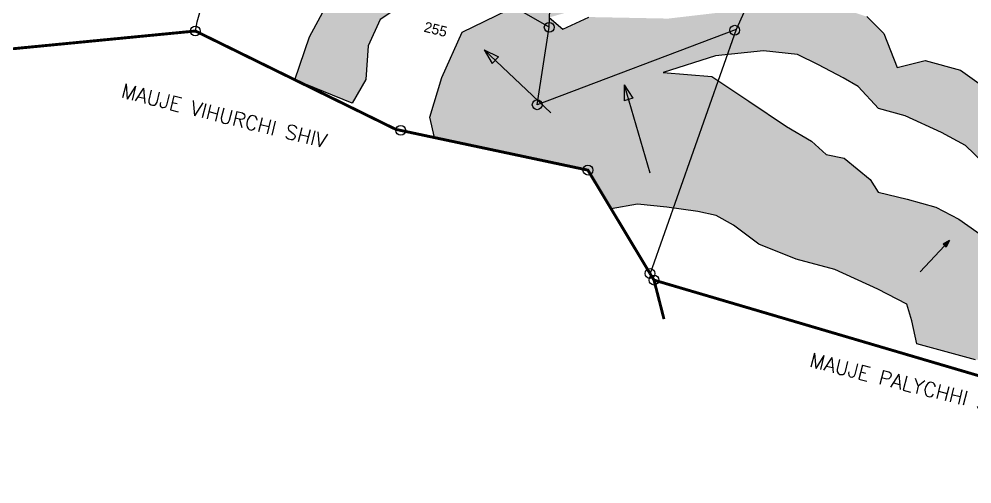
# Model space of a CAD drawing. Header units: metres. Extents: x 280794 to 285693, y 2030679 to 2033512.
# Drawn here: x 283602 to 284892, y 2030719 to 2031347 of the extents above; entities that cross this region are included whole.
import ezdxf
from ezdxf.enums import TextEntityAlignment as Align

# ---------------------------------------------------------------- set-up
doc = ezdxf.new("R2010")
doc.units = ezdxf.units.M
doc.header["$MEASUREMENT"] = 0
doc.linetypes.add('DIVIDE', pattern=[1.25, 0.5, -0.25, 0, -0.25, 0, -0.25])
for name, color, linetype in [('POLY_HATCH', 12, 'Continuous'), ('POLY_PARCEL', 6, 'Continuous'), ('SYM_ARROW', 1, 'Continuous'), ('SYM_STONE', 1, 'Continuous'), ('TEXT_MAPOUT', 7, 'Continuous'), ('TEXT_PARCEL', 7, 'Continuous'), ('V_BOUND_LINE', 7, 'Continuous'), ('V_DIVIDE_LINE', 7, 'DIVIDE')]:
    doc.layers.add(name, color=color, linetype=linetype)
doc.styles.get("Standard").update_dxf_attribs({"font": 'simplex.shx'})
doc.styles.add('TEXT_MAP', font='')
doc.styles.get('TEXT_MAP').set_extended_font_data('Kruti Dev 050')

# ---------------------------------------------------------------- blocks, each defined once
blk = doc.blocks.new('STONE')
blk.add_circle((0, 0), 0.851)
blk = doc.blocks.new('ARROWASPECT')
h = blk.add_hatch(color=256)
h.paths.add_polyline_path([(2.85, -2.85), (3.72, -1.98), (0, 0)])
h.paths.add_polyline_path([(0, 0), (1.98, -3.72), (2.85, -2.85)])
for points in [[(0, 0), (17.15, -17.15)], [(0, 0), (1.98, -3.72)], [(0, 0), (3.72, -1.98)], [(3.72, -1.98), (1.98, -3.72)]]:
    blk.add_lwpolyline(points)

msp = doc.modelspace()

# ---------------------------------------------------------------- hatches: boundary and pattern name
at = {"layer": 'POLY_HATCH'}
h = msp.add_hatch(dxfattribs=at)
h.set_pattern_fill('ZIGZAG', color=256, scale=78.075308, angle=-14.0106, style=0)
h.set_pattern_definition([(345.98943, (281493.488, 2031294.874), (11.831844, 7.10632), [9.759414, -9.759414]), (75.98943, (281502.957, 2031292.512), (-7.10632, 11.831844), [9.759414, -9.759414])])
h.paths.add_polyline_path([(284674.8, 2031182.2), (284641.1, 2031201.9), (284590.1, 2031236.3), (284539.9, 2031269.6), (284474.1, 2031274.7), (284545, 2031297.6), (284609.9, 2031304.1), (284655.9, 2031299.2), (284684.6, 2031285.5), (284717.9, 2031267.7), (284738, 2031256), (284765.5, 2031226.4), (284801.8, 2031216.5), (284850.9, 2031193.8), (284883.4, 2031176.3), (284919.2, 2031141.9), (284960.1, 2031127.9), (285005.4, 2031116.6), (285033.9, 2031094.4), (285099.7, 2031066.6), (285150.4, 2031055.8), (285178.8, 2031037.4), (285202.2, 2031032.5), (285243.5, 2031012.8), (285271.3, 2030999.2), (285290.6, 2030963.3), (285285.8, 2030936.2), (285340, 2030949.1), (285376.2, 2030927.8), (285409.1, 2030927.1), (285449.1, 2030909.6), (285469.1, 2030914), (285505.1, 2030910.7), (285518.2, 2030895.7), (285571.6, 2030960.1), (285556.4, 2030991.3), (285534.8, 2031006.3), (285495.9, 2031009.4), (285461.9, 2031005.7), (285432.6, 2031024.3), (285434.1, 2031038.1), (285484.1, 2031041.6), (285497, 2031078.1), (285487.6, 2031154), (285459.3, 2031174.7), (285430.1, 2031205.5), (285390.6, 2031217.3), (285354.3, 2031212.2), (285359, 2031276.1), (285306.7, 2031312.8), (285271.2, 2031317.9), (285234.3, 2031317.6), (285212.9, 2031349.4), (285179.3, 2031388.9), (285136.2, 2031409.1), (285094.9, 2031402.4), (285084.6, 2031437.1), (285078.1, 2031457.8), (285046, 2031480.9), (285003.4, 2031491.6), (284967.4, 2031494.9), (284953.1, 2031532.4), (284939.8, 2031573.5), (284895.5, 2031619.5), (284851, 2031645.7), (284789, 2031665.9), (284736.8, 2031664.8), (284684.5, 2031591.6), (284678.3, 2031472.3), (284706.1, 2031466.3), (284761.2, 2031448.8), (284806.4, 2031429), (284843.9, 2031394.2), (284877.3, 2031366.8), (284928.8, 2031350.1), (284973.1, 2031326.8), (284992.7, 2031299.3), (285046.7, 2031269.7), (285097.1, 2031252.4), (285132.3, 2031222.9), (285193.6, 2031207.6), (285238.9, 2031190.5), (285258.2, 2031173.4), (285270.2, 2031149.6), (285315.6, 2031161), (285310.5, 2031133), (285344.5, 2031129.2), (285379.8, 2031111.9), (285378.9, 2031089.5), (285369.4, 2031058.8), (285336.3, 2031005.7), (285336.1, 2031053.9), (285322.3, 2031070.6), (285291.5, 2031097.2), (285252.4, 2031091.9), (285227.5, 2031060.3), (285229.1, 2031077.9), (285209, 2031107.4), (285170.1, 2031129.4), (285140.8, 2031121.6), (285090.8, 2031106.7), (285082.8, 2031112.5), (285076.6, 2031151.8), (285039.4, 2031177.1), (284983.4, 2031191.1), (284936.5, 2031181.1), (284940.5, 2031212.2), (284920.7, 2031246.4), (284876.7, 2031278.1), (284828.9, 2031291), (284790.7, 2031281.6), (284772.9, 2031327.6), (284749.7, 2031350.5), (284673, 2031376.2), (284591.7, 2031360.7), (284480.8, 2031347.8), (284373.7, 2031349.9), (284338.4, 2031333.3), (284319.7, 2031349.3), (284377.7, 2031365.9), (284491.9, 2031380.9), (284565.5, 2031384.2), (284601.2, 2031432.9), (284389, 2031433.9), (284312.1, 2031424.8), (284328.7, 2031449.9), (284328.5, 2031454.8), (284289.6, 2031461.7), (284238.9, 2031459.2), (284270.9, 2031492.8), (284308, 2031573.2), (284324.8, 2031663.4), (284315.3, 2031689.4), (284280.1, 2031707.6), (284221.2, 2031717.6), (284171.2, 2031717.8), (284140.8, 2031698), (284118.3, 2031706.4), (284058.8, 2031717.5), (284006.6, 2031712.6), (283961.2, 2031682.4), (283945.1, 2031591.1), (284022.9, 2031500.6), (284083.5, 2031524.1), (284133.5, 2031523.9), (284192.2, 2031513.1), (284250.7, 2031490), (284121.5, 2031483.5), (284077.8, 2031436.8), (284022.1, 2031372.4), (283995.6, 2031323.3), (283975.6, 2031265.1), (284053.5, 2031233.4), (284071.9, 2031265.6), (284074.8, 2031311.1), (284091.2, 2031346.6), (284127.4, 2031370.6), (284177.2, 2031384.7), (284234.1, 2031389.3), (284288.5, 2031403.1), (284375.6, 2031411.6), (284505.2, 2031408.5), (284377, 2031386.7), (284263.4, 2031359.4), (284202.1, 2031329.4), (284174.6, 2031268.3), (284158.4, 2031214.7), (284164.9, 2031186.9), (284372.3, 2031142.9), (284403.7, 2031090.7), (284439.4, 2031097), (284479, 2031092.8), (284521, 2031087), (284546.1, 2031081.7), (284569.2, 2031068.4), (284603.5, 2031042.8), (284654.2, 2031022.6), (284706.4, 2031008.7), (284764.9, 2030981.8), (284804.2, 2030961.6), (284810.9, 2030939.2), (284817.5, 2030908.2), (284897.1, 2030886.5), (284928.4, 2030887.2), (284952.4, 2030888.7), (284994, 2030877.4), (285018.5, 2030861.9), (285084.7, 2030868.1), (285113.6, 2030862.7), (285138.9, 2030862.1), (285172.2, 2030851.9), (285216.5, 2030828.6), (285268.7, 2030822.1), (285301.8, 2030833.7), (285343.6, 2030823.3), (285370.7, 2030807.1), (285391.8, 2030816), (285408.1, 2030812.9), (285418.1, 2030796.2), (285430.5, 2030774.2), (285475.4, 2030844.2), (285469.5, 2030855.2), (285443.7, 2030873), (285408.8, 2030876.9), (285390.4, 2030859.8), (285379.9, 2030870.9), (285345.7, 2030885.1), (285300.8, 2030890.7), (285242.9, 2030876), (285216, 2030896.9), (285172.2, 2030914.4), (285131.1, 2030920), (285094.2, 2030931.1), (285069.7, 2030961.7), (285029.3, 2030981.3), (284981.5, 2030990.4), (284934.2, 2030982.3), (284939.9, 2031016.8), (284918.8, 2031045.6), (284874.5, 2031076.5), (284843.4, 2031092.9), (284804.5, 2031103.6), (284765.3, 2031113.3), (284754.4, 2031130.2), (284719.1, 2031158.9), (284694.9, 2031164)])

# ---------------------------------------------------------------- linework, layer by layer
for points in [[(284127.4, 2031370.6), (284091.2, 2031346.6), (284074.8, 2031311.1), (284071.9, 2031265.6), (284053.5, 2031233.4), (283975.6, 2031265.1), (283995.6, 2031323.3), (284022.1, 2031372.4)], [(284897.1, 2030886.5), (284817.5, 2030908.2), (284810.9, 2030939.2), (284804.2, 2030961.6), (284764.9, 2030981.8), (284706.4, 2031008.7), (284654.2, 2031022.6), (284603.5, 2031042.8), (284569.2, 2031068.4), (284546.1, 2031081.7), (284521, 2031087), (284479, 2031092.8), (284439.4, 2031097), (284403.7, 2031090.7), (284372.3, 2031142.9), (284164.9, 2031186.9), (284158.4, 2031214.7), (284174.6, 2031268.3), (284202.1, 2031329.4), (284263.4, 2031359.4)], [(284319.7, 2031349.3), (284338.4, 2031333.3), (284373.7, 2031349.9)], [(284749.7, 2031350.5), (284772.9, 2031327.6), (284790.7, 2031281.6), (284828.9, 2031291), (284876.7, 2031278.1), (284920.7, 2031246.4)], [(284919.2, 2031141.9), (284883.4, 2031176.3), (284850.9, 2031193.8), (284801.8, 2031216.5), (284765.5, 2031226.4), (284738, 2031256), (284717.9, 2031267.7), (284684.6, 2031285.5), (284655.9, 2031299.2), (284609.9, 2031304.1), (284545, 2031297.6), (284474.1, 2031274.7), (284539.9, 2031269.6), (284590.1, 2031236.3), (284641.1, 2031201.9), (284674.8, 2031182.2), (284694.9, 2031164), (284719.1, 2031158.9), (284754.4, 2031130.2), (284765.3, 2031113.3), (284804.5, 2031103.6), (284843.4, 2031092.9), (284874.5, 2031076.5), (284918.8, 2031045.6)]]:
    msp.add_lwpolyline(points, dxfattribs=at)
at = {"layer": 'POLY_PARCEL'}
for points in [[(284320, 2031336.1), (284334.5, 2031716.6)], [(284689.8, 2031591.2), (284573.2, 2031332.9)], [(284320, 2031336.1), (283910.2, 2031571.1)], [(283841.1, 2031331), (283843.7, 2031343.6), (283904.2, 2031558.2)], [(284573.2, 2031332.9), (284303.7, 2031231.3), (284320, 2031336.1)], [(284573.2, 2031332.9), (284456.4, 2031003.1)]]:
    msp.add_lwpolyline(points, dxfattribs=at)
at = {"layer": 'V_BOUND_LINE', "const_width": 3.9}
for points in [[(284456.4, 2031003.1), (284461.8, 2030994.2), (285118.4, 2030801), (285270.2, 2030727.8), (285321.2, 2030720.6), (285385.4, 2030735.8), (285685, 2031096.7), (285562.9, 2031158.4), (285161.4, 2031547.3), (284821.9, 2031867.4)], [(283383, 2031328.5), (283418.5, 2031317.6), (283476.2, 2031295.6), (283841.1, 2031331)], [(283841.1, 2031331), (284112.4, 2031198), (284372.3, 2031142.9), (284456.4, 2031003.1)]]:
    msp.add_lwpolyline(points, dxfattribs=at)
at = {"layer": 'V_DIVIDE_LINE', "ltscale": 10, "const_width": 3.9, "flags": 128}
msp.add_lwpolyline([(284461.8, 2030994.2), (284475.3, 2030941.5)], dxfattribs=at)

# ---------------------------------------------------------------- block references
at = {"layer": 'SYM_ARROW'}
for p, xscale, yscale, zscale, rotation in [((284232.1, 2031305.6), 5.1055088153861, 5.1055088153861, 5.1055088153861, 1.551120808489439), ((284421.5, 2031258.3), 5.105508815386101, 5.105508815386101, 5.105508815386101, 331.3129639631568), ((284861.8, 2031047.8), 2.397749623364748, 2.397749623364748, 2.397749623364748, 271.5511208084885)]:
    msp.add_blockref('ARROWASPECT', p, dxfattribs=dict(at, xscale=xscale, yscale=yscale, zscale=zscale, rotation=rotation))
at = {"layer": 'SYM_STONE', "xscale": 7.807530832610677, "yscale": 7.807530832610677, "zscale": 7.807530832610677, "rotation": 345.9894324767347}
for p in [(284320, 2031336.1), (283841.1, 2031331), (284571, 2031332.1), (284303.7, 2031231.3), (284119.1, 2031196.6), (284372.3, 2031142.9), (284456.4, 2031003.1), (284461.8, 2030994.2)]:
    msp.add_blockref('STONE', p, dxfattribs=at)

# ---------------------------------------------------------------- texts
at = {"layer": 'TEXT_MAPOUT'}
for s, p in [('MAUJE VIHURCHI SHIV', (283739.2, 2031241.5)), ('MAUJE PALYCHHI SHIV', (284670.9, 2030877.3))]:
    msp.add_text(s, height=19.519, rotation=345.9894, dxfattribs=at).set_placement(p)
at = {"layer": 'TEXT_PARCEL', "style": 'TEXT_MAP'}
msp.add_text('255', height=14.05, rotation=345.9894, dxfattribs=at).set_placement((284164.6, 2031326.5), align=Align.CENTER)

doc.saveas('drawing.dxf')
